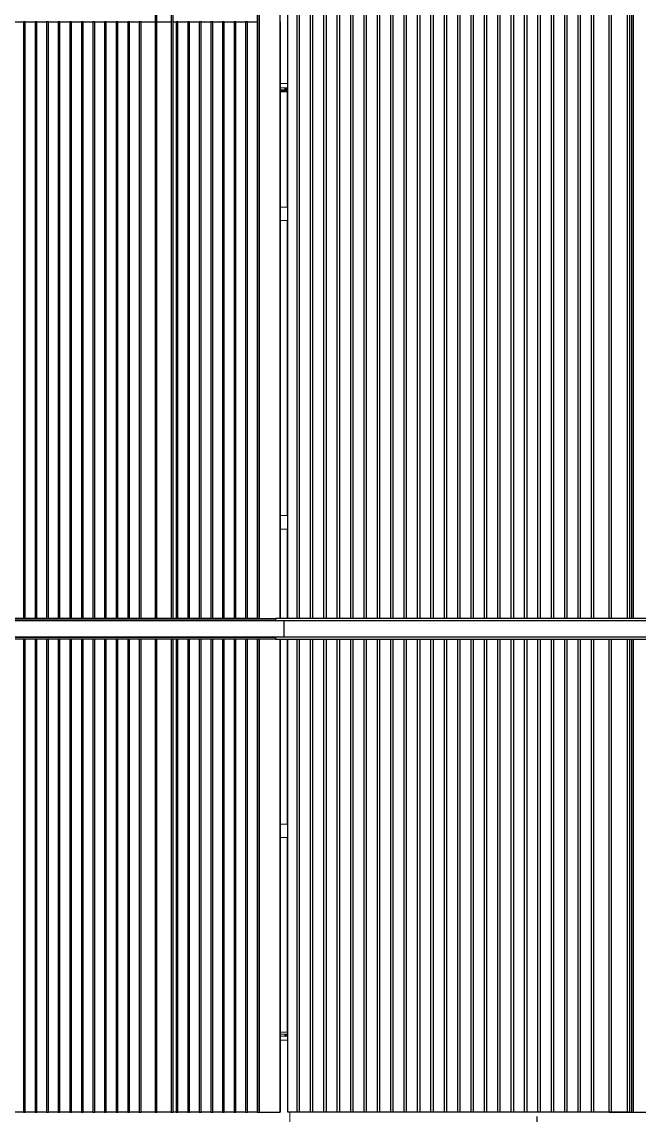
# Model space of a CAD drawing. Header units: millimetres. Extents: x 3774 to 718460, y -768339 to 192544.
# Drawn here: x 335387 to 338386, y -760278 to -754964 of the extents above; entities that cross this region are included whole.
import ezdxf
from ezdxf.enums import TextEntityAlignment as Align

# ---------------------------------------------------------------- set-up
doc = ezdxf.new("R2010")
doc.units = ezdxf.units.MM
doc.set_wipeout_variables(frame=1)
for name, pattern in [('TA_GL_000.70000', [1.925, 0.7, -0.175, 0.175, -0.175, 0.7]), ('XKITLINE00', [0]), ('XKITLINE02', [4, 2, -2])]:
    doc.linetypes.add(name, pattern=pattern)
for name, color, linetype in [('000 - 0_SYM_DWG_GRID-BUBBLE_MAIN_COLOR_1', 7, 'Continuous'), ('000 - 0_SYM_DWG_GRIDLINE_MAIN_COLOR_251', 7, 'Continuous'), ('000 - 0_SYM_DWG_LEVEL_TEXT', 7, 'Continuous'), ('010 - ASPG_EXTR_MAIN_COLOR_2', 7, 'Continuous'), ('010 - ASPG_EXTR_WIPEOUT_', 7, 'Continuous'), ('010 - ASPG_FRAMING_MAIN_COLOR_1', 7, 'Continuous'), ('010 - ASPG_FRAMING_MAIN_COLOR_2', 7, 'Continuous'), ('010 - ASPG_FRAMING_SUB_COLOR_2', 7, 'Continuous'), ('010 - ASPG_FRAMING_SUB_COLOR_3', 7, 'Continuous'), ('010 - ASPG_FRAMING_WIPEOUT_', 7, 'Continuous')]:
    doc.layers.add(name, color=color, linetype=linetype)
doc.layers.add('Bolt', color=7, linetype='Continuous', lineweight=0)
doc.layers.add('Part', color=7, linetype='Continuous', lineweight=0)
doc.styles.add('ARIAL', font='arial.ttf')
doc.styles.add('Arial_1', font='arial.ttf', dxfattribs={"height": 125})
doc.styles.add('TA', font='', dxfattribs={"height": 4.5})
doc.styles.get('TA').set_extended_font_data('Cordia New')

# ---------------------------------------------------------------- blocks, each defined once
blk = doc.blocks.new('*U7973')
at = {"layer": '000 - 0_SYM_DWG_GRIDLINE_MAIN_COLOR_251', "color": 7, "linetype": 'ByBlock', "ltscale": 5}
blk.add_line((16, 0), (-354.34, 0), dxfattribs=at)
at = {"color": 7, "style": 'TA', "flags": 1}
blk.add_attdef('LOCATION', (6, -6), '', height=4.5, rotation=270, dxfattribs=at)
at = {"layer": '000 - 0_SYM_DWG_GRID-BUBBLE_MAIN_COLOR_1', "color": 7, "style": 'ARIAL'}
blk.add_attdef('GRID-HEAD', text='', height=4, rotation=90, dxfattribs=at).set_placement((34, 0), align=Align.MIDDLE_CENTER)
blk = doc.blocks.new('*U5900')
at = {"color": 7}
blk.add_point((0, 0), dxfattribs=at)
at = {"layer": '000 - 0_SYM_DWG_LEVEL_TEXT', "color": 7, "style": 'Arial_1'}
for tag, p in [('LV_NAME_1', (-165.78, 11.92)), ('LV_NAME_2', (-165.79, 6.83)), ('LV_NAME_3', (-165.8, 1.74))]:
    blk.add_attdef(tag, p, '', height=3, dxfattribs=at)
blk = doc.blocks.new('*U5902')
at = {"layer": '000 - 0_SYM_DWG_GRIDLINE_MAIN_COLOR_251', "color": 7, "linetype": 'ByBlock', "ltscale": 5}
blk.add_line((10, 0), (-759, 0), dxfattribs=at)
at = {"color": 7, "style": 'TA', "flags": 1}
blk.add_attdef('LOCATION', (6, -6), '', height=4.5, rotation=270, dxfattribs=at)
blk = doc.blocks.new('W-1-PP19-SE-ENT3_20260407-104913_PP19_ENT3_ELE1_DIMS_1')
at = {"color": 7, "xscale": 50, "yscale": 50, "zscale": 50}
for p in [(-22800, 109400), (-22800, 106550)]:
    blk.add_blockref('*U5900', p, dxfattribs=at)
at = {"layer": '000 - 0_SYM_DWG_GRIDLINE_MAIN_COLOR_251', "color": 7, "linetype": 'TA_GL_000.70000'}
for name, p, xscale, yscale, zscale, rotation in [('*U7973', (-22800, 101510), 50.00000000000007, 50.00000000000007, 50.00000000000007, 270), ('*U5902', (-27800, 109400), 50.00000000000003, 50.00000000000003, 50.00000000000003, 180), ('*U5902', (-27800, 106550), 50.00000000000003, 50.00000000000003, 50.00000000000003, 180)]:
    blk.add_blockref(name, p, dxfattribs=dict(at, xscale=xscale, yscale=yscale, zscale=zscale, rotation=rotation))
blk = doc.blocks.new('*A6193501')
at = {"layer": 'Part', "color": 7, "linetype": 'XKITLINE00', "lineweight": 0}
for p, q in [((2179.569525, -82.453462), (2179.569525, -87.253462)), ((2179.569525, -87.253462), (2328.969438, -87.253462))]:
    blk.add_line(p, q, dxfattribs=at)
blk = doc.blocks.new('*A6373519')
at = {"layer": 'Part', "color": 7, "linetype": 'XKITLINE00', "lineweight": 0}
for p, q in [((2328.969518, -124.453462), (2179.563596, -124.453462)), ((2179.563596, -124.453462), (2179.563596, -131.653462))]:
    blk.add_line(p, q, dxfattribs=at)
blk = doc.blocks.new('*A6593541')
at = {"layer": 'Part', "color": 7, "linetype": 'XKITLINE00', "lineweight": 0}
for p, q in [((2179.496093, -87.573462), (2178.403273, -87.573462)), ((2178.403273, -87.573462), (2178.403273, -92.053462)), ((2179.096093, -92.053462), (2179.096093, -87.573462)), ((2179.128093, -92.053462), (2179.128093, -87.573462)), ((2179.138467, -92.053462), (2179.138467, -87.573462)), ((2179.464093, -92.053462), (2179.464093, -87.573462)), ((2179.496093, -92.053462), (2179.496093, -87.573462)), ((2179.096093, -104.053462), (2179.096093, -92.573462)), ((2179.128093, -104.053462), (2179.128093, -92.573462)), ((2179.138467, -104.053462), (2179.138467, -92.573462)), ((2179.464093, -104.053462), (2179.464093, -92.573462)), ((2179.496093, -104.053462), (2179.496093, -92.573462)), ((2178.403273, -104.053462), (2178.403273, -93.102704)), ((2179.096093, -116.053462), (2179.096093, -104.573462)), ((2179.128093, -116.053462), (2179.128093, -104.573462)), ((2179.138467, -116.053462), (2179.138467, -104.573462)), ((2179.464093, -116.053462), (2179.464093, -104.573462)), ((2179.496093, -116.053462), (2179.496093, -104.573462)), ((2178.403273, -116.053462), (2178.403273, -105.102704)), ((2179.096093, -124.133462), (2179.096093, -116.573462)), ((2179.128093, -124.133462), (2179.128093, -116.573462)), ((2179.138467, -124.133462), (2179.138467, -116.573462)), ((2179.464093, -124.133462), (2179.464093, -116.573462)), ((2179.496093, -124.133462), (2179.496093, -116.573462)), ((2178.403273, -124.133462), (2178.403273, -117.102704)), ((2178.403273, -124.133462), (2179.496093, -124.133462))]:
    blk.add_line(p, q, dxfattribs=at)
blk = doc.blocks.new('*A6603542')
at = {"layer": 'Part', "color": 7, "linetype": 'XKITLINE00', "lineweight": 0}
for p, q in [((2178.774258, -124.173462), (2178.393207, -124.173462)), ((2178.393207, -124.173462), (2178.393207, -124.213462)), ((2178.774258, -124.133462), (2178.774258, -124.173462)), ((2178.808899, -124.213462), (2178.808899, -124.133462)), ((2179.048899, -124.213462), (2179.048899, -124.133462))]:
    blk.add_line(p, q, dxfattribs=at)
blk = doc.blocks.new('*A6613543')
at = {"layer": 'Part', "color": 7, "linetype": 'XKITLINE00', "lineweight": 0}
for p, q in [((2177.729017, -124.453462), (2177.947581, -124.293462)), ((2177.947581, -124.293462), (2179.951786, -124.293462)), ((2179.53035, -124.453462), (2179.471786, -124.293462)), ((2179.951786, -124.293462), (2180.17035, -124.453462))]:
    blk.add_line(p, q, dxfattribs=at)
blk = doc.blocks.new('*A6623544')
at = {"layer": 'Part', "color": 7, "linetype": 'XKITLINE00', "lineweight": 0}
for p, q in [((2179.951786, -124.213462), (2177.947581, -124.213462)), ((2177.947581, -124.213462), (2177.947581, -124.293462)), ((2177.947581, -124.293462), (2179.951786, -124.293462)), ((2179.471786, -124.293462), (2179.471786, -124.213462)), ((2179.951786, -124.293462), (2179.951786, -124.213462))]:
    blk.add_line(p, q, dxfattribs=at)
blk = doc.blocks.new('*A6633545')
at = {"layer": 'Part', "color": 7, "linetype": 'XKITLINE00', "lineweight": 0}
for p, q in [((2177.922563, -116.621462), (2177.922563, -116.573462)), ((2179.095383, -116.621462), (2177.922563, -116.621462)), ((2178.615383, -116.621462), (2178.615383, -116.573462)), ((2179.095383, -116.573462), (2179.095383, -116.621462))]:
    blk.add_line(p, q, dxfattribs=at)
blk = doc.blocks.new('*A6643546')
at = {"layer": 'Part', "color": 7, "linetype": 'XKITLINE00', "lineweight": 0}
for p, q in [((2178.248188, -116.861462), (2178.248188, -116.621462)), ((2178.248188, -116.621462), (2178.289758, -116.621462)), ((2178.608188, -117.421462), (2178.248188, -116.861462)), ((2178.248188, -116.861462), (2178.289758, -116.861462)), ((2178.289758, -116.861462), (2178.289758, -116.621462)), ((2178.289758, -116.861462), (2178.649758, -117.421462)), ((2178.769758, -116.621462), (2178.769758, -117.421462)), ((2178.769758, -117.421462), (2178.608188, -117.421462))]:
    blk.add_line(p, q, dxfattribs=at)
blk = doc.blocks.new('*A6823564')
at = {"layer": 'Bolt'}
for points in [[(2182.074, -116.573), (2182.074, -116.525), (2182.186, -116.525), (2182.186, -116.573)], [(2182.074, -116.621), (2182.074, -116.573), (2182.186, -116.573), (2182.186, -116.621)], [(2182.554, -116.573), (2182.554, -116.525), (2182.666, -116.525), (2182.666, -116.573)], [(2182.554, -116.621), (2182.554, -116.573), (2182.666, -116.573), (2182.666, -116.621)]]:
    blk.add_hatch(color=7, dxfattribs=at).paths.add_polyline_path(points, flags=17)
at = {"layer": 'Bolt', "color": 7, "linetype": 'XKITLINE00', "lineweight": 0}
for p, q in [((2182.13, -116.685), (2182.13, -116.341)), ((2182.61, -116.685), (2182.61, -116.341)), ((2182.074, -116.573), (2182.074, -116.525)), ((2182.074, -116.621), (2182.074, -116.573)), ((2182.186, -116.573), (2182.186, -116.525)), ((2182.186, -116.621), (2182.186, -116.573)), ((2182.554, -116.573), (2182.554, -116.525)), ((2182.554, -116.621), (2182.554, -116.573)), ((2182.666, -116.573), (2182.666, -116.525)), ((2182.666, -116.621), (2182.666, -116.573))]:
    blk.add_line(p, q, dxfattribs=at)
blk = doc.blocks.new('*A6933575')
at = {"layer": 'Bolt'}
for points in [[(2178.853, -116.573), (2178.853, -116.621), (2178.58, -116.621), (2178.58, -116.573)], [(2178.793, -116.525), (2178.793, -116.573), (2178.64, -116.573), (2178.64, -116.525)]]:
    blk.add_hatch(color=7, dxfattribs=at).paths.add_polyline_path(points, flags=17)
at = {"layer": 'Bolt', "color": 7, "linetype": 'XKITLINE02', "lineweight": 0}
for p, q in [((2178.301, -116.685), (2178.301, -116.341)), ((2178.165, -116.621), (2178.165, -116.573)), ((2178.225, -116.573), (2178.225, -116.525)), ((2178.378, -116.573), (2178.378, -116.525)), ((2178.438, -116.621), (2178.438, -116.573))]:
    blk.add_line(p, q, dxfattribs=at)
at = {"layer": 'Bolt', "color": 7, "linetype": 'XKITLINE00', "lineweight": 0}
for p, q in [((2178.717, -116.685), (2178.717, -116.341)), ((2178.58, -116.621), (2178.58, -116.573)), ((2178.64, -116.573), (2178.64, -116.525)), ((2178.793, -116.573), (2178.793, -116.525)), ((2178.853, -116.621), (2178.853, -116.573))]:
    blk.add_line(p, q, dxfattribs=at)
blk = doc.blocks.new('*A6943576')
at = {"layer": 'Bolt'}
for points in [[(2178.259, -124.293), (2178.259, -124.213), (2178.532, -124.213), (2178.532, -124.293)], [(2179.367, -124.293), (2179.367, -124.213), (2179.64, -124.213), (2179.64, -124.293)]]:
    blk.add_hatch(color=7, dxfattribs=at).paths.add_polyline_path(points, flags=17)
at = {"layer": 'Bolt', "color": 7, "linetype": 'XKITLINE00', "lineweight": 0}
for p, q in [((2178.395, -124.357), (2178.395, -124.013)), ((2179.504, -124.357), (2179.504, -124.013)), ((2178.259, -124.293), (2178.259, -124.213)), ((2178.532, -124.293), (2178.532, -124.213)), ((2179.367, -124.293), (2179.367, -124.213)), ((2179.64, -124.293), (2179.64, -124.213))]:
    blk.add_line(p, q, dxfattribs=at)
blk = doc.blocks.new('*A6953577')
at = {"layer": 'Bolt', "color": 7, "linetype": 'XKITLINE02', "lineweight": 0}
blk.add_line((2179.025339, -123.933462), (2178.727981, -123.933462), dxfattribs=at)
blk = doc.blocks.new('*A7003582')
at = {"layer": 'Part', "color": 7, "linetype": 'XKITLINE00', "lineweight": 0}
for p, q in [((2214.209518, -104.053462), (2180.609525, -104.053462)), ((2180.609525, -104.573462), (2180.609525, -104.053462)), ((2214.209518, -104.573462), (2214.209518, -104.053462)), ((2214.209518, -104.573462), (2180.609525, -104.573462))]:
    blk.add_line(p, q, dxfattribs=at)
blk = doc.blocks.new('*A7033585')
at = {"layer": 'Part', "color": 7, "linetype": 'XKITLINE00', "lineweight": 0}
for p, q in [((2214.209518, -92.053462), (2180.609525, -92.053462)), ((2180.609525, -92.573462), (2180.609525, -92.053462)), ((2214.209518, -92.573462), (2214.209518, -92.053462)), ((2214.209518, -92.573462), (2180.609525, -92.573462))]:
    blk.add_line(p, q, dxfattribs=at)
blk = doc.blocks.new('*A7063588')
at = {"layer": 'Part', "color": 7, "linetype": 'XKITLINE00', "lineweight": 0}
for p, q in [((2190.369525, -92.053462), (2190.369525, -87.253462)), ((2192.769525, -92.053462), (2192.769525, -87.253462)), ((2190.369525, -104.053462), (2190.369525, -92.573462)), ((2192.769525, -104.053462), (2192.769525, -92.573462)), ((2190.369525, -116.053462), (2190.369525, -104.573462)), ((2192.769525, -116.053462), (2192.769525, -104.573462)), ((2190.369525, -124.453462), (2190.369525, -116.573462)), ((2192.769525, -124.453462), (2192.769525, -116.573462))]:
    blk.add_line(p, q, dxfattribs=at)
blk = doc.blocks.new('*A7113593')
at = {"layer": 'Part', "color": 7, "linetype": 'XKITLINE00', "lineweight": 0}
for p, q in [((2214.209518, -116.053462), (2180.609525, -116.053462)), ((2180.609525, -116.573462), (2180.609525, -116.053462)), ((2214.209518, -116.573462), (2214.209518, -116.053462)), ((2214.209518, -116.573462), (2180.609525, -116.573462))]:
    blk.add_line(p, q, dxfattribs=at)
blk = doc.blocks.new('*A7123594')
at = {"layer": 'Part', "color": 7, "linetype": 'XKITLINE00', "lineweight": 0}
for p, q in [((2182.769603, -87.573462), (2181.969603, -87.573462)), ((2181.969603, -92.053462), (2181.969603, -87.573462)), ((2182.769603, -92.053462), (2182.769603, -87.573462)), ((2181.969603, -104.053462), (2181.969603, -92.621462)), ((2182.769603, -104.053462), (2182.769603, -92.621462)), ((2181.969603, -116.053462), (2181.969603, -104.621462)), ((2182.769603, -116.053462), (2182.769603, -104.621462)), ((2181.969603, -124.133462), (2181.969603, -116.621462)), ((2182.769603, -124.133462), (2182.769603, -116.621462)), ((2181.969603, -124.133462), (2182.769603, -124.133462))]:
    blk.add_line(p, q, dxfattribs=at)
blk = doc.blocks.new('*A7203602')
at = {"layer": 'Part', "color": 7, "linetype": 'XKITLINE00', "lineweight": 0}
for p, q in [((2181.969603, -116.573462), (2181.969603, -116.621462)), ((2181.969603, -116.621462), (2182.769603, -116.621462)), ((2182.769603, -116.621462), (2182.769603, -116.573462))]:
    blk.add_line(p, q, dxfattribs=at)
blk = doc.blocks.new('*A7213603')
at = {"layer": 'Part', "color": 7, "linetype": 'XKITLINE00', "lineweight": 0}
for p, q in [((2182.345603, -117.421462), (2182.345603, -116.621462)), ((2182.345603, -116.621462), (2182.393603, -116.621462)), ((2182.345603, -116.861462), (2182.393603, -116.861462)), ((2182.393603, -117.421462), (2182.393603, -116.621462)), ((2182.345603, -117.421462), (2182.393603, -117.421462))]:
    blk.add_line(p, q, dxfattribs=at)
blk = doc.blocks.new('*A7253607')
at = {"layer": 'Part', "color": 7, "linetype": 'XKITLINE00', "lineweight": 0}
for p, q in [((2179.563596, -124.453462), (2150.601525, -124.453462)), ((2150.601525, -124.453462), (2150.601525, -131.653462)), ((2179.563596, -124.453462), (2179.563596, -131.653462)), ((2179.563596, -131.653462), (2150.601525, -131.653462))]:
    blk.add_line(p, q, dxfattribs=at)
blk = doc.blocks.new('*A7263608')
at = {"layer": 'Part', "color": 7, "linetype": 'XKITLINE00', "lineweight": 0}
for p, q in [((2180.065187, -116.053462), (2150.601224, -116.053462)), ((2150.601224, -116.573462), (2150.601224, -116.053462)), ((2179.56513, -116.573462), (2179.56513, -116.053462)), ((2179.597134, -116.525462), (2179.597134, -116.053462)), ((2180.033183, -116.053462), (2180.033183, -116.525462)), ((2180.065187, -116.573462), (2180.065187, -116.053462)), ((2180.065187, -116.573462), (2150.601224, -116.573462)), ((2180.033183, -116.525462), (2179.597134, -116.525462))]:
    blk.add_line(p, q, dxfattribs=at)
blk = doc.blocks.new('*A7413623')
at = {"layer": 'Bolt', "color": 7, "linetype": 'XKITLINE02', "lineweight": 0}
for p, q in [((2182.282243, -87.773462), (2182.625603, -87.773462)), ((2182.345603, -87.717462), (2182.393603, -87.717462)), ((2182.345603, -87.829462), (2182.393603, -87.829462)), ((2182.393603, -87.717462), (2182.433603, -87.717462)), ((2182.393603, -87.829462), (2182.433603, -87.829462))]:
    blk.add_line(p, q, dxfattribs=at)
blk = doc.blocks.new('*A7453627')
at = {"layer": 'Bolt', "color": 7, "linetype": 'XKITLINE02', "lineweight": 0}
blk.add_line((2178.874027, -87.773462), (2179.171385, -87.773462), dxfattribs=at)
blk = doc.blocks.new('*A7593641')
at = {"layer": 'Bolt', "color": 7, "linetype": 'XKITLINE02', "lineweight": 0}
for p, q in [((2182.456963, -123.933462), (2182.113603, -123.933462)), ((2182.345603, -123.877462), (2182.305603, -123.877462)), ((2182.345603, -123.989462), (2182.305603, -123.989462)), ((2182.393603, -123.877462), (2182.345603, -123.877462)), ((2182.393603, -123.989462), (2182.345603, -123.989462))]:
    blk.add_line(p, q, dxfattribs=at)
blk = doc.blocks.new('*A7603642')
at = {"layer": 'Bolt'}
for points in [[(2181.786, -124.213), (2181.786, -124.293), (2181.674, -124.293), (2181.674, -124.213)], [(2183.066, -124.213), (2183.066, -124.293), (2182.954, -124.293), (2182.954, -124.213)]]:
    blk.add_hatch(color=7, dxfattribs=at).paths.add_polyline_path(points, flags=17)
at = {"layer": 'Bolt', "color": 7, "linetype": 'XKITLINE00', "lineweight": 0}
for p, q in [((2181.73, -124.357), (2181.73, -124.013)), ((2183.01, -124.357), (2183.01, -124.013)), ((2181.674, -124.293), (2181.674, -124.213)), ((2181.786, -124.293), (2181.786, -124.213)), ((2182.954, -124.293), (2182.954, -124.213)), ((2183.066, -124.293), (2183.066, -124.213))]:
    blk.add_line(p, q, dxfattribs=at)
blk = doc.blocks.new('*A7773659')
at = {"layer": 'Part', "color": 7, "linetype": 'XKITLINE00', "lineweight": 0}
for p, q in [((2181.969603, -104.573462), (2181.969603, -104.621462)), ((2182.769603, -104.621462), (2182.769603, -104.573462)), ((2181.969603, -104.621462), (2182.769603, -104.621462))]:
    blk.add_line(p, q, dxfattribs=at)
blk = doc.blocks.new('*A7783660')
at = {"layer": 'Part', "color": 7, "linetype": 'XKITLINE00', "lineweight": 0}
for p, q in [((2182.345603, -105.421462), (2182.345603, -104.621462)), ((2182.345603, -104.621462), (2182.393603, -104.621462)), ((2182.345603, -104.861462), (2182.393603, -104.861462)), ((2182.393603, -105.421462), (2182.393603, -104.621462)), ((2182.345603, -105.421462), (2182.393603, -105.421462))]:
    blk.add_line(p, q, dxfattribs=at)
blk = doc.blocks.new('*A7793661')
at = {"layer": 'Part', "color": 7, "linetype": 'XKITLINE00', "lineweight": 0}
for p, q in [((2182.345603, -93.421462), (2182.345603, -92.621462)), ((2182.345603, -92.621462), (2182.393603, -92.621462)), ((2182.393603, -93.421462), (2182.393603, -92.621462)), ((2182.345603, -92.861462), (2182.393603, -92.861462)), ((2182.345603, -93.421462), (2182.393603, -93.421462))]:
    blk.add_line(p, q, dxfattribs=at)
blk = doc.blocks.new('*A7803662')
at = {"layer": 'Part', "color": 7, "linetype": 'XKITLINE00', "lineweight": 0}
for p, q in [((2181.969603, -92.573462), (2181.969603, -92.621462)), ((2181.969603, -92.621462), (2182.769603, -92.621462)), ((2182.769603, -92.621462), (2182.769603, -92.573462))]:
    blk.add_line(p, q, dxfattribs=at)
blk = doc.blocks.new('*A7813663')
at = {"layer": 'Part', "color": 7, "linetype": 'XKITLINE00', "lineweight": 0}
for p, q in [((2180.065187, -104.053462), (2150.601224, -104.053462)), ((2150.601224, -104.573462), (2150.601224, -104.053462)), ((2179.56513, -104.573462), (2179.56513, -104.053462)), ((2179.597134, -104.525462), (2179.597134, -104.053462)), ((2180.033183, -104.053462), (2180.033183, -104.525462)), ((2180.065187, -104.573462), (2180.065187, -104.053462)), ((2180.065187, -104.573462), (2150.601224, -104.573462)), ((2180.033183, -104.525462), (2179.597134, -104.525462))]:
    blk.add_line(p, q, dxfattribs=at)
blk = doc.blocks.new('*A7883670')
at = {"layer": 'Part', "color": 7, "linetype": 'XKITLINE00', "lineweight": 0}
for p, q in [((2177.922563, -104.621462), (2177.922563, -104.573462)), ((2178.615383, -104.621462), (2178.615383, -104.573462)), ((2179.095383, -104.573462), (2179.095383, -104.621462)), ((2179.095383, -104.621462), (2177.922563, -104.621462))]:
    blk.add_line(p, q, dxfattribs=at)
blk = doc.blocks.new('*A7893671')
at = {"layer": 'Part', "color": 7, "linetype": 'XKITLINE00', "lineweight": 0}
for p, q in [((2178.248188, -104.861462), (2178.248188, -104.621462)), ((2178.248188, -104.621462), (2178.289758, -104.621462)), ((2178.608188, -105.421462), (2178.248188, -104.861462)), ((2178.248188, -104.861462), (2178.289758, -104.861462)), ((2178.289758, -104.861462), (2178.289758, -104.621462)), ((2178.289758, -104.861462), (2178.649758, -105.421462)), ((2178.769758, -104.621462), (2178.769758, -105.421462)), ((2178.769758, -105.421462), (2178.608188, -105.421462))]:
    blk.add_line(p, q, dxfattribs=at)
blk = doc.blocks.new('*A7903672')
at = {"layer": 'Part', "color": 7, "linetype": 'XKITLINE00', "lineweight": 0}
for p, q in [((2180.065187, -92.053462), (2150.601224, -92.053462)), ((2150.601224, -92.573462), (2150.601224, -92.053462)), ((2179.56513, -92.573462), (2179.56513, -92.053462)), ((2179.597134, -92.525462), (2179.597134, -92.053462)), ((2180.033183, -92.053462), (2180.033183, -92.525462)), ((2180.065187, -92.573462), (2180.065187, -92.053462)), ((2180.065187, -92.573462), (2150.601224, -92.573462)), ((2180.033183, -92.525462), (2179.597134, -92.525462))]:
    blk.add_line(p, q, dxfattribs=at)
blk = doc.blocks.new('*A7973679')
at = {"layer": 'Part', "color": 7, "linetype": 'XKITLINE00', "lineweight": 0}
for p, q in [((2177.922563, -92.621462), (2177.922563, -92.573462)), ((2179.095383, -92.621462), (2177.922563, -92.621462)), ((2178.615383, -92.621462), (2178.615383, -92.573462)), ((2179.095383, -92.573462), (2179.095383, -92.621462))]:
    blk.add_line(p, q, dxfattribs=at)
blk = doc.blocks.new('*A7983680')
at = {"layer": 'Part', "color": 7, "linetype": 'XKITLINE00', "lineweight": 0}
for p, q in [((2178.248188, -92.861462), (2178.248188, -92.621462)), ((2178.248188, -92.621462), (2178.289758, -92.621462)), ((2178.289758, -92.861462), (2178.289758, -92.621462)), ((2178.769758, -92.621462), (2178.769758, -93.421462)), ((2178.608188, -93.421462), (2178.248188, -92.861462)), ((2178.248188, -92.861462), (2178.289758, -92.861462)), ((2178.289758, -92.861462), (2178.649758, -93.421462)), ((2178.769758, -93.421462), (2178.608188, -93.421462))]:
    blk.add_line(p, q, dxfattribs=at)
blk = doc.blocks.new('*A7993681')
at = {"layer": 'Part', "color": 7, "linetype": 'XKITLINE00', "lineweight": 0}
for p, q in [((2183.249603, -124.213462), (2181.489603, -124.213462)), ((2181.489603, -124.213462), (2181.489603, -124.293462)), ((2183.249603, -124.293462), (2181.489603, -124.293462)), ((2183.249603, -124.213462), (2183.249603, -124.293462))]:
    blk.add_line(p, q, dxfattribs=at)
blk = doc.blocks.new('*A8003682')
at = {"layer": 'Part', "color": 7, "linetype": 'XKITLINE00', "lineweight": 0}
for p, q in [((2181.329603, -124.453462), (2181.489603, -124.293462)), ((2181.489603, -124.293462), (2183.249603, -124.293462)), ((2183.249603, -124.293462), (2183.409603, -124.453462))]:
    blk.add_line(p, q, dxfattribs=at)
blk = doc.blocks.new('*A8013683')
at = {"layer": 'Part', "color": 7, "linetype": 'XKITLINE00', "lineweight": 0}
for p, q in [((2182.305603, -124.173462), (2181.865603, -124.173462)), ((2181.865603, -124.173462), (2181.865603, -124.213462)), ((2182.305603, -124.133462), (2182.305603, -124.173462)), ((2182.345603, -124.213462), (2182.345603, -124.133462))]:
    blk.add_line(p, q, dxfattribs=at)
blk = doc.blocks.new('*A8053687')
at = {"layer": 'Bolt'}
for points in [[(2182.074, -104.573), (2182.074, -104.525), (2182.186, -104.525), (2182.186, -104.573)], [(2182.074, -104.621), (2182.074, -104.573), (2182.186, -104.573), (2182.186, -104.621)], [(2182.554, -104.573), (2182.554, -104.525), (2182.666, -104.525), (2182.666, -104.573)], [(2182.554, -104.621), (2182.554, -104.573), (2182.666, -104.573), (2182.666, -104.621)]]:
    blk.add_hatch(color=7, dxfattribs=at).paths.add_polyline_path(points, flags=17)
at = {"layer": 'Bolt', "color": 7, "linetype": 'XKITLINE00', "lineweight": 0}
for p, q in [((2182.074, -104.573), (2182.074, -104.525)), ((2182.074, -104.621), (2182.074, -104.573)), ((2182.13, -104.685), (2182.13, -104.341)), ((2182.186, -104.573), (2182.186, -104.525)), ((2182.186, -104.621), (2182.186, -104.573)), ((2182.554, -104.573), (2182.554, -104.525)), ((2182.554, -104.621), (2182.554, -104.573)), ((2182.61, -104.685), (2182.61, -104.341)), ((2182.666, -104.573), (2182.666, -104.525)), ((2182.666, -104.621), (2182.666, -104.573))]:
    blk.add_line(p, q, dxfattribs=at)
blk = doc.blocks.new('*A8063688')
at = {"layer": 'Bolt'}
for points in [[(2182.074, -92.573), (2182.074, -92.525), (2182.186, -92.525), (2182.186, -92.573)], [(2182.074, -92.621), (2182.074, -92.573), (2182.186, -92.573), (2182.186, -92.621)], [(2182.554, -92.573), (2182.554, -92.525), (2182.666, -92.525), (2182.666, -92.573)], [(2182.554, -92.621), (2182.554, -92.573), (2182.666, -92.573), (2182.666, -92.621)]]:
    blk.add_hatch(color=7, dxfattribs=at).paths.add_polyline_path(points, flags=17)
at = {"layer": 'Bolt', "color": 7, "linetype": 'XKITLINE00', "lineweight": 0}
for p, q in [((2182.074, -92.573), (2182.074, -92.525)), ((2182.074, -92.621), (2182.074, -92.573)), ((2182.13, -92.685), (2182.13, -92.341)), ((2182.186, -92.573), (2182.186, -92.525)), ((2182.186, -92.621), (2182.186, -92.573)), ((2182.554, -92.573), (2182.554, -92.525)), ((2182.554, -92.621), (2182.554, -92.573)), ((2182.61, -92.685), (2182.61, -92.341)), ((2182.666, -92.573), (2182.666, -92.525)), ((2182.666, -92.621), (2182.666, -92.573))]:
    blk.add_line(p, q, dxfattribs=at)
blk = doc.blocks.new('*A8103692')
at = {"layer": 'Bolt'}
for points in [[(2178.853, -104.573), (2178.853, -104.621), (2178.58, -104.621), (2178.58, -104.573)], [(2178.793, -104.525), (2178.793, -104.573), (2178.64, -104.573), (2178.64, -104.525)]]:
    blk.add_hatch(color=7, dxfattribs=at).paths.add_polyline_path(points, flags=17)
at = {"layer": 'Bolt', "color": 7, "linetype": 'XKITLINE02', "lineweight": 0}
for p, q in [((2178.165, -104.621), (2178.165, -104.573)), ((2178.225, -104.573), (2178.225, -104.525)), ((2178.301, -104.685), (2178.301, -104.341)), ((2178.378, -104.573), (2178.378, -104.525)), ((2178.438, -104.621), (2178.438, -104.573))]:
    blk.add_line(p, q, dxfattribs=at)
at = {"layer": 'Bolt', "color": 7, "linetype": 'XKITLINE00', "lineweight": 0}
for p, q in [((2178.58, -104.621), (2178.58, -104.573)), ((2178.64, -104.573), (2178.64, -104.525)), ((2178.717, -104.685), (2178.717, -104.341)), ((2178.793, -104.573), (2178.793, -104.525)), ((2178.853, -104.621), (2178.853, -104.573))]:
    blk.add_line(p, q, dxfattribs=at)
blk = doc.blocks.new('*A8143696')
at = {"layer": 'Bolt'}
for points in [[(2178.853, -92.573), (2178.853, -92.621), (2178.58, -92.621), (2178.58, -92.573)], [(2178.793, -92.525), (2178.793, -92.573), (2178.64, -92.573), (2178.64, -92.525)]]:
    blk.add_hatch(color=7, dxfattribs=at).paths.add_polyline_path(points, flags=17)
at = {"layer": 'Bolt', "color": 7, "linetype": 'XKITLINE02', "lineweight": 0}
for p, q in [((2178.165, -92.621), (2178.165, -92.573)), ((2178.225, -92.573), (2178.225, -92.525)), ((2178.301, -92.685), (2178.301, -92.341)), ((2178.378, -92.573), (2178.378, -92.525)), ((2178.438, -92.621), (2178.438, -92.573))]:
    blk.add_line(p, q, dxfattribs=at)
at = {"layer": 'Bolt', "color": 7, "linetype": 'XKITLINE00', "lineweight": 0}
for p, q in [((2178.58, -92.621), (2178.58, -92.573)), ((2178.64, -92.573), (2178.64, -92.525)), ((2178.717, -92.685), (2178.717, -92.341)), ((2178.793, -92.573), (2178.793, -92.525)), ((2178.853, -92.621), (2178.853, -92.573))]:
    blk.add_line(p, q, dxfattribs=at)
blk = doc.blocks.new('*A8453727')
at = {"layer": 'Part', "color": 7, "linetype": 'XKITLINE00', "lineweight": 0}
for p, q in [((2178.850467, -87.573462), (2178.850467, -87.493462)), ((2178.885108, -87.573462), (2178.885108, -87.533462)), ((2178.885108, -87.533462), (2179.50616, -87.533462)), ((2179.125108, -87.573462), (2179.125108, -87.533462)), ((2179.26616, -87.533462), (2179.26616, -87.493462)), ((2179.50616, -87.533462), (2179.50616, -87.493462))]:
    blk.add_line(p, q, dxfattribs=at)
blk = doc.blocks.new('*A8463728')
at = {"layer": 'Part', "color": 7, "linetype": 'XKITLINE00', "lineweight": 0}
for p, q in [((2177.729016, -87.253462), (2177.94758, -87.413462)), ((2177.94758, -87.413462), (2179.951785, -87.413462)), ((2179.471785, -87.413462), (2179.530349, -87.253462)), ((2179.951785, -87.413462), (2180.170349, -87.253462))]:
    blk.add_line(p, q, dxfattribs=at)
blk = doc.blocks.new('*A8473729')
at = {"layer": 'Part', "color": 7, "linetype": 'XKITLINE00', "lineweight": 0}
for p, q in [((2177.94758, -87.493462), (2177.94758, -87.413462)), ((2177.94758, -87.413462), (2179.951785, -87.413462)), ((2177.94758, -87.493462), (2179.951785, -87.493462)), ((2179.471785, -87.493462), (2179.471785, -87.413462)), ((2179.951785, -87.413462), (2179.951785, -87.493462))]:
    blk.add_line(p, q, dxfattribs=at)
blk = doc.blocks.new('*A8653747')
at = {"layer": 'Bolt'}
for points in [[(2178.259, -87.493), (2178.259, -87.413), (2178.532, -87.413), (2178.532, -87.493)], [(2179.367, -87.493), (2179.367, -87.413), (2179.64, -87.413), (2179.64, -87.493)]]:
    blk.add_hatch(color=7, dxfattribs=at).paths.add_polyline_path(points, flags=17)
at = {"layer": 'Bolt', "color": 7, "linetype": 'XKITLINE00', "lineweight": 0}
for p, q in [((2178.259, -87.413), (2178.259, -87.493)), ((2178.395, -87.35), (2178.395, -87.693)), ((2178.532, -87.413), (2178.532, -87.493)), ((2179.367, -87.413), (2179.367, -87.493)), ((2179.504, -87.35), (2179.504, -87.693)), ((2179.64, -87.413), (2179.64, -87.493))]:
    blk.add_line(p, q, dxfattribs=at)
blk = doc.blocks.new('*A8803762')
at = {"layer": 'Part', "color": 7, "linetype": 'XKITLINE00', "lineweight": 0}
for p, q in [((2150.000175, -87.253462), (2150.000175, -82.453462)), ((2150.000175, -82.453462), (2179.569525, -82.453462)), ((2179.569525, -87.253462), (2179.569525, -82.453462)), ((2150.000175, -87.253462), (2179.569525, -87.253462))]:
    blk.add_line(p, q, dxfattribs=at)
blk = doc.blocks.new('*A9203802')
at = {"layer": 'Part', "color": 7, "linetype": 'XKITLINE00', "lineweight": 0}
for p, q in [((2182.393603, -87.573462), (2182.393603, -87.493462)), ((2182.433603, -87.573462), (2182.433603, -87.533462)), ((2182.433603, -87.533462), (2182.873603, -87.533462)), ((2182.873603, -87.533462), (2182.873603, -87.493462))]:
    blk.add_line(p, q, dxfattribs=at)
blk = doc.blocks.new('*A9213803')
at = {"layer": 'Part', "color": 7, "linetype": 'XKITLINE00', "lineweight": 0}
for p, q in [((2181.489603, -87.413462), (2181.329603, -87.253462)), ((2183.249603, -87.413462), (2181.489603, -87.413462)), ((2183.409603, -87.253462), (2183.249603, -87.413462))]:
    blk.add_line(p, q, dxfattribs=at)
blk = doc.blocks.new('*A9223804')
at = {"layer": 'Part', "color": 7, "linetype": 'XKITLINE00', "lineweight": 0}
for p, q in [((2181.489603, -87.493462), (2181.489603, -87.413462)), ((2181.489603, -87.413462), (2183.249603, -87.413462)), ((2181.489603, -87.493462), (2183.249603, -87.493462)), ((2183.249603, -87.493462), (2183.249603, -87.413462))]:
    blk.add_line(p, q, dxfattribs=at)
blk = doc.blocks.new('*A9253807')
at = {"layer": 'Bolt'}
for points in [[(2181.786, -87.413), (2181.786, -87.493), (2181.674, -87.493), (2181.674, -87.413)], [(2183.066, -87.413), (2183.066, -87.493), (2182.954, -87.493), (2182.954, -87.413)]]:
    blk.add_hatch(color=7, dxfattribs=at).paths.add_polyline_path(points, flags=17)
at = {"layer": 'Bolt', "color": 7, "linetype": 'XKITLINE00', "lineweight": 0}
for p, q in [((2181.674, -87.413), (2181.674, -87.493)), ((2181.73, -87.35), (2181.73, -87.693)), ((2181.786, -87.413), (2181.786, -87.493)), ((2182.954, -87.413), (2182.954, -87.493)), ((2183.01, -87.35), (2183.01, -87.693)), ((2183.066, -87.413), (2183.066, -87.493))]:
    blk.add_line(p, q, dxfattribs=at)
blk = doc.blocks.new('W-1-PP19-SE-ENT3_20260407-111149_PP19_ENT3_SE_ELE3')
at = {"color": 7, "lineweight": 0, "xscale": 125, "yscale": 125, "zscale": 125}
for name in ['*A7063588', '*A8803762', '*A6193501', '*A8463728', '*A8473729', '*A8653747', '*A8453727', '*A9213803', '*A9223804', '*A9253807', '*A9203802', '*A6593541', '*A7453627', '*A7123594', '*A7413623', '*A7903672', '*A7033585', '*A7973679', '*A8143696', '*A7983680', '*A7803662', '*A8063688', '*A7793661', '*A7813663', '*A7003582', '*A8103692', '*A8053687', '*A7883670', '*A7893671', '*A7773659', '*A7783660', '*A7263608', '*A6933575', '*A7113593', '*A6823564', '*A6633545', '*A6643546', '*A7203602', '*A7213603', '*A6943576', '*A6953577', '*A7603642', '*A7593641', '*A7253607', '*A6613543', '*A6623544', '*A6603542', '*A6373519', '*A8003682', '*A7993681', '*A8013683']:
    blk.add_blockref(name, (-296446.190625, 122106.68275), dxfattribs=at)
blk = doc.blocks.new('*U5946')
at = {"color": 7}
blk.add_wipeout([(0, 0), (3761.7, 0), (3761.7, 2305), (0, 2305)], dxfattribs=at)
blk.add_lwpolyline([(0, 0), (3761.7, 0), (3761.7, 2305), (0, 2305)], close=True, dxfattribs=at)
blk = doc.blocks.new('*U5926')
at = {"color": 7}
blk.add_wipeout([(50, 0), (1350, 0), (1350, 8350), (50, 8350)], dxfattribs=at).dxf.layer = '010 - ASPG_EXTR_WIPEOUT_'
at = {"layer": '010 - ASPG_FRAMING_SUB_COLOR_2', "color": 7}
blk.add_lwpolyline([(50, 0), (1350, 0), (1350, 8350), (50, 8350)], close=True, dxfattribs=at)
at = {"color": 7}
blk.add_wipeout([(-50, 0), (50, 0), (50, 8350), (-50, 8350)], dxfattribs=at).dxf.layer = '010 - ASPG_EXTR_WIPEOUT_'
at = {"layer": '010 - ASPG_EXTR_MAIN_COLOR_2', "color": 7}
blk.add_lwpolyline([(58.5, 0), (68.8, 0), (68.8, 8350), (58.5, 8350)], close=True, dxfattribs=at)
at = {"layer": '010 - ASPG_FRAMING_MAIN_COLOR_1', "color": 7}
for points in [[(-50, 0), (-40, 0), (-40, 8350), (-50, 8350)], [(40, 0), (50, 0), (50, 8350), (40, 8350)]]:
    blk.add_lwpolyline(points, close=True, dxfattribs=at)
at = {"layer": '010 - ASPG_FRAMING_SUB_COLOR_2', "color": 7}
blk.add_lwpolyline([(-50, 0), (50, 0), (50, 8350), (-50, 8350)], close=True, dxfattribs=at)
blk = doc.blocks.new('*U5928')
at = {"color": 7}
blk.add_wipeout([(50, 0), (1610, 0), (1610, 8350), (50, 8350)], dxfattribs=at).dxf.layer = '010 - ASPG_EXTR_WIPEOUT_'
at = {"layer": '010 - ASPG_EXTR_MAIN_COLOR_2', "color": 7}
for points in [[(125, 0), (135.2, 0), (135.2, 8350), (125, 8350)], [(190, 0), (200.2, 0), (200.2, 8350), (190, 8350)], [(255, 0), (265.2, 0), (265.2, 8350), (255, 8350)], [(320, 0), (330.2, 0), (330.2, 8350), (320, 8350)], [(385, 0), (395.2, 0), (395.2, 8350), (385, 8350)], [(450, 0), (460.2, 0), (460.2, 8350), (450, 8350)], [(515, 0), (525.2, 0), (525.2, 8350), (515, 8350)], [(580, 0), (590.2, 0), (590.2, 8350), (580, 8350)], [(645, 0), (655.2, 0), (655.2, 8350), (645, 8350)], [(710, 0), (720.2, 0), (720.2, 8350), (710, 8350)], [(775, 0), (785.2, 0), (785.2, 8350), (775, 8350)], [(840, 0), (850.2, 0), (850.2, 8350), (840, 8350)], [(905, 0), (915.2, 0), (915.2, 8350), (905, 8350)], [(970, 0), (980.2, 0), (980.2, 8350), (970, 8350)], [(1035, 0), (1045.2, 0), (1045.2, 8350), (1035, 8350)], [(1100, 0), (1110.2, 0), (1110.2, 8350), (1100, 8350)], [(1165, 0), (1175.2, 0), (1175.2, 8350), (1165, 8350)], [(1230, 0), (1240.2, 0), (1240.2, 8350), (1230, 8350)], [(1295, 0), (1305.2, 0), (1305.2, 8350), (1295, 8350)], [(1360, 0), (1370.2, 0), (1370.2, 8350), (1360, 8350)], [(1425, 0), (1435.2, 0), (1435.2, 8350), (1425, 8350)], [(1490, 0), (1500.2, 0), (1500.2, 8350), (1490, 8350)], [(1555, 0), (1565.2, 0), (1565.2, 8350), (1555, 8350)]]:
    blk.add_lwpolyline(points, close=True, dxfattribs=at)
at = {"layer": '010 - ASPG_FRAMING_SUB_COLOR_2', "color": 7}
blk.add_lwpolyline([(50, 0), (1610, 0), (1610, 8350), (50, 8350)], close=True, dxfattribs=at)
at = {"color": 7}
blk.add_wipeout([(-50, 0), (50, 0), (50, 8350), (-50, 8350)], dxfattribs=at).dxf.layer = '010 - ASPG_EXTR_WIPEOUT_'
at = {"layer": '010 - ASPG_FRAMING_MAIN_COLOR_1', "color": 7}
for points in [[(-50, 0), (-40, 0), (-40, 8350), (-50, 8350)], [(40, 0), (50, 0), (50, 8350), (40, 8350)]]:
    blk.add_lwpolyline(points, close=True, dxfattribs=at)
at = {"layer": '010 - ASPG_FRAMING_SUB_COLOR_2', "color": 7}
blk.add_lwpolyline([(-50, 0), (50, 0), (50, 8350), (-50, 8350)], close=True, dxfattribs=at)
blk = doc.blocks.new('*U5938')
at = {"color": 7}
blk.add_wipeout([(0, 0), (8.7, 0), (8.7, 2300), (0, 2300)], dxfattribs=at)
blk.add_lwpolyline([(0, 0), (8.7, 0), (8.7, 2300), (0, 2300)], close=True, dxfattribs=at)
blk = doc.blocks.new('*U5932')
at = {"color": 7}
blk.add_wipeout([(0, 0), (8.7, 0), (8.7, 8350), (0, 8350)], dxfattribs=at)
blk.add_lwpolyline([(0, 0), (8.7, 0), (8.7, 8350), (0, 8350)], close=True, dxfattribs=at)
blk = doc.blocks.new('*U5931')
at = {"color": 7}
blk.add_wipeout([(0, 0), (9.2, 0), (9.2, 8350), (0, 8350)], dxfattribs=at)
blk.add_lwpolyline([(0, 0), (9.2, 0), (9.2, 8350), (0, 8350)], close=True, dxfattribs=at)
blk = doc.blocks.new('*U5933')
at = {"color": 7}
blk.add_wipeout([(0, 0), (102.2, 0), (102.2, 8350), (0, 8350)], dxfattribs=at)
blk.add_lwpolyline([(0, 0), (102.2, 0), (102.2, 8350), (0, 8350)], close=True, dxfattribs=at)
blk = doc.blocks.new('*U5948')
at = {"color": 7}
blk.add_wipeout([(0, 0), (8.7, 0), (8.7, 2900), (0, 2900)], dxfattribs=at)
blk.add_lwpolyline([(0, 0), (8.7, 0), (8.7, 2900), (0, 2900)], close=True, dxfattribs=at)
blk = doc.blocks.new('*U5939')
at = {"color": 7}
blk.add_wipeout([(0, 0), (8.7, 0), (8.7, 2900), (0, 2900)], dxfattribs=at)
blk.add_lwpolyline([(0, 0), (8.7, 0), (8.7, 2900), (0, 2900)], close=True, dxfattribs=at)
blk = doc.blocks.new('*U7964')
at = {"color": 7}
blk.add_wipeout([(0, -40), (18510.6, -40), (18510.6, 40), (0, 40)], dxfattribs=at).dxf.layer = '010 - ASPG_FRAMING_WIPEOUT_'
at = {"layer": '010 - ASPG_FRAMING_MAIN_COLOR_2', "color": 7}
blk.add_lwpolyline([(0, -40), (18510.6, -40), (18510.6, 40), (0, 40)], close=True, dxfattribs=at)
at = {"color": 7}
for points in [[(-40, 40), (18511, 40), (18511, 50), (-40, 50)], [(-40, -50), (18511, -50), (18511, -40), (-40, -40)]]:
    blk.add_wipeout(points, dxfattribs=at).dxf.layer = '010 - ASPG_FRAMING_WIPEOUT_'
at = {"layer": '010 - ASPG_FRAMING_MAIN_COLOR_1', "color": 7}
for points in [[(-40, 40), (18511, 40), (18511, 50), (-40, 50)], [(-40, -50), (18511, -50), (18511, -40), (-40, -40)]]:
    blk.add_lwpolyline(points, close=True, dxfattribs=at)
blk = doc.blocks.new('*U5943')
at = {"color": 7}
blk.add_wipeout([(0, -40), (3704.6, -40), (3704.6, 40), (0, 40)], dxfattribs=at).dxf.layer = '010 - ASPG_FRAMING_WIPEOUT_'
at = {"layer": '010 - ASPG_FRAMING_SUB_COLOR_3', "color": 7}
blk.add_lwpolyline([(0, -40), (3704.6, -40), (3704.6, 40), (0, 40)], close=True, dxfattribs=at)
at = {"color": 7}
for points in [[(-40, 40), (3779.6, 40), (3779.6, 50), (-40, 50)], [(-40, -50), (3779.6, -50), (3779.6, -40), (-40, -40)]]:
    blk.add_wipeout(points, dxfattribs=at).dxf.layer = '010 - ASPG_FRAMING_WIPEOUT_'
at = {"layer": '010 - ASPG_FRAMING_SUB_COLOR_2', "color": 7}
for points in [[(-40, 40), (3779.6, 40), (3779.6, 50), (-40, 50)], [(-40, -50), (3779.6, -50), (3779.6, -40), (-40, -40)]]:
    blk.add_lwpolyline(points, close=True, dxfattribs=at)
blk = doc.blocks.new('*U6996')
at = {"color": 7}
blk.add_wipeout([(0, 0), (3761.7, 0), (3761.7, 2900), (0, 2900)], dxfattribs=at)
blk.add_lwpolyline([(0, 0), (3761.7, 0), (3761.7, 2900), (0, 2900)], close=True, dxfattribs=at)
blk = doc.blocks.new('W-1-PP19-SE-ENT3_20260407-131650_PP19_ENT3_ASPG_ELE3')
at = {"color": 7}
blk.add_blockref('*U5926', (-22400, 106200), dxfattribs=at)
at = {"color": 7, "xscale": -1}
for name, p in [('*U6996', (-24048.3, 108600)), ('*U5946', (-24048.3, 106200))]:
    blk.add_blockref(name, p, dxfattribs=at)
at = {"color": 7}
for name, p in [('*U5931', (-24655.7, 106200)), ('*U5932', (-24159.2, 106200)), ('*U5948', (-25295.2, 108600)), ('*U5948', (-25238.9, 108600)), ('*U5948', (-25182.6, 108600)), ('*U5948', (-25126.4, 108600)), ('*U5948', (-25070.1, 108600)), ('*U5948', (-25013.8, 108600)), ('*U5939', (-24957.5, 108600)), ('*U5948', (-24901.2, 108600)), ('*U5948', (-24844.9, 108600)), ('*U5948', (-24788.6, 108600)), ('*U5948', (-24732.3, 108600)), ('*U5948', (-24497, 108600)), ('*U5948', (-24440.7, 108600)), ('*U5948', (-24384.4, 108600)), ('*U5948', (-24328.1, 108600)), ('*U5948', (-24271.8, 108600)), ('*U5948', (-24215.5, 108600)), ('*U5938', (-25295.2, 106200)), ('*U5938', (-25238.9, 106200)), ('*U5938', (-25182.6, 106200)), ('*U5938', (-25126.4, 106200)), ('*U5938', (-25070.1, 106200)), ('*U5938', (-25013.8, 106200)), ('*U5938', (-24957.5, 106200)), ('*U5938', (-24901.2, 106200)), ('*U5938', (-24844.9, 106200)), ('*U5938', (-24788.6, 106200)), ('*U5938', (-24732.3, 106200)), ('*U5938', (-24553.3, 106200)), ('*U5938', (-24497, 106200)), ('*U5938', (-24440.7, 106200)), ('*U5938', (-24384.4, 106200)), ('*U5938', (-24328.1, 106200)), ('*U5938', (-24271.8, 106200)), ('*U5938', (-24215.5, 106200))]:
    blk.add_blockref(name, p, dxfattribs=at)
at = {"color": 7, "xscale": -1}
blk.add_blockref('*U5928', (-22400, 106200), dxfattribs=at)
at = {"color": 7}
for name, p in [('*U5931', (-24577.3, 106200)), ('*U5933', (-24150.5, 106200))]:
    blk.add_blockref(name, p, dxfattribs=at)
blk.add_blockref('*U5948', (-24553.3, 108600), dxfattribs=at)
at = {"color": 7, "xscale": -1}
blk.add_blockref('*U5943', (-24030.4, 108550), dxfattribs=at)
at = {"color": 7}
blk.add_blockref('*U7964', (-24030.4, 108550), dxfattribs=at)

msp = doc.modelspace()

# ---------------------------------------------------------------- block references
at = {"color": 7}
msp.add_blockref('W-1-PP19-SE-ENT3_20260407-111149_PP19_ENT3_SE_ELE3', (360689.371, -866463.718), dxfattribs=at)

# ---------------------------------------------------------------- next in the draw order: block references
msp.add_blockref('W-1-PP19-SE-ENT3_20260407-104913_PP19_ENT3_ELE1_DIMS_1', (360689.371, -866463.718), dxfattribs=at)

# ---------------------------------------------------------------- next in the draw order: block references
msp.add_blockref('W-1-PP19-SE-ENT3_20260407-131650_PP19_ENT3_ASPG_ELE3', (360689.371, -866463.718), dxfattribs=at)

doc.saveas('drawing.dxf')
